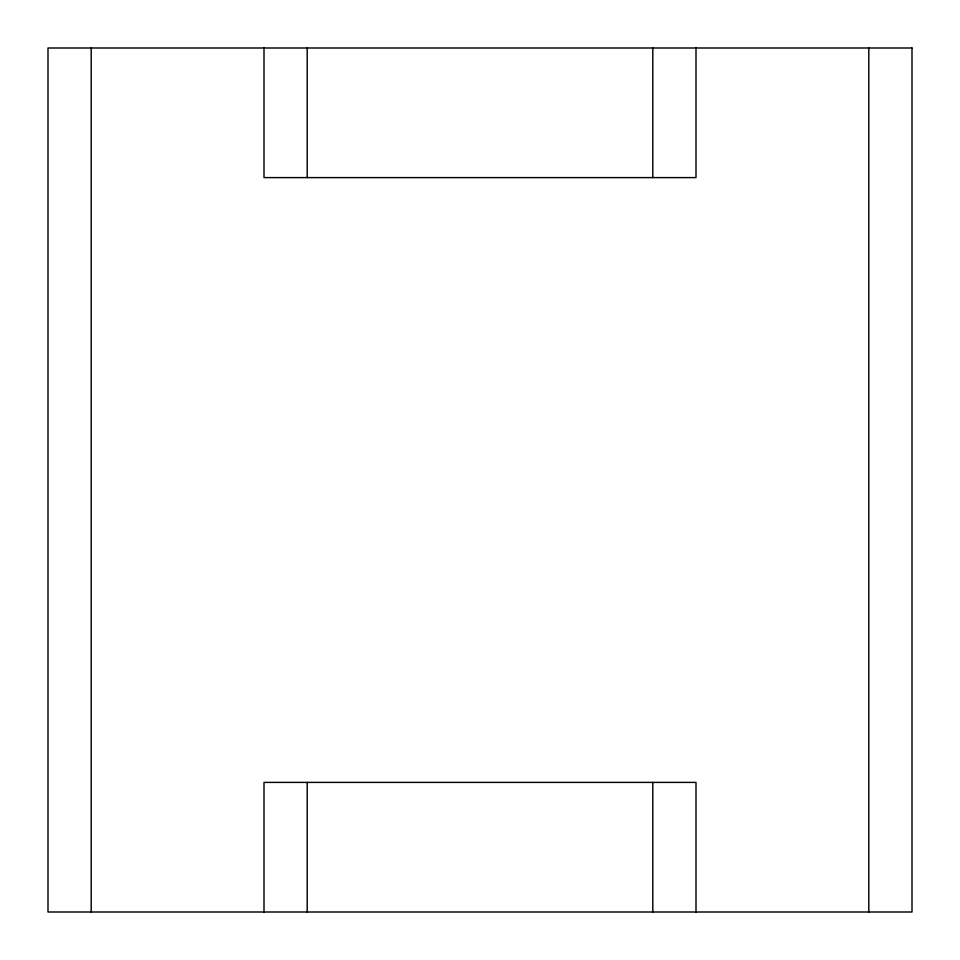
<?xml version="1.0" encoding="UTF-8"?>
<svg xmlns="http://www.w3.org/2000/svg" width="960" height="960" viewBox="0 0 960 960"><rect width="100%" height="100%" fill="white"/><g stroke="black" fill="none" stroke-linecap="round" stroke-linejoin="round"><path stroke-width="1.44" d="M868.8 48L868.8 912M696 48L696 177.6L264 177.6L264 48M696 912L696 782.4L264 782.4L264 912M652.8 48L652.8 177.6M652.8 782.4L652.8 912M307.2 48L307.2 177.6M307.2 782.4L307.2 912M91.2 48L91.2 912M912 48L48 48L48 912L912 912L912 48"/></g></svg>
